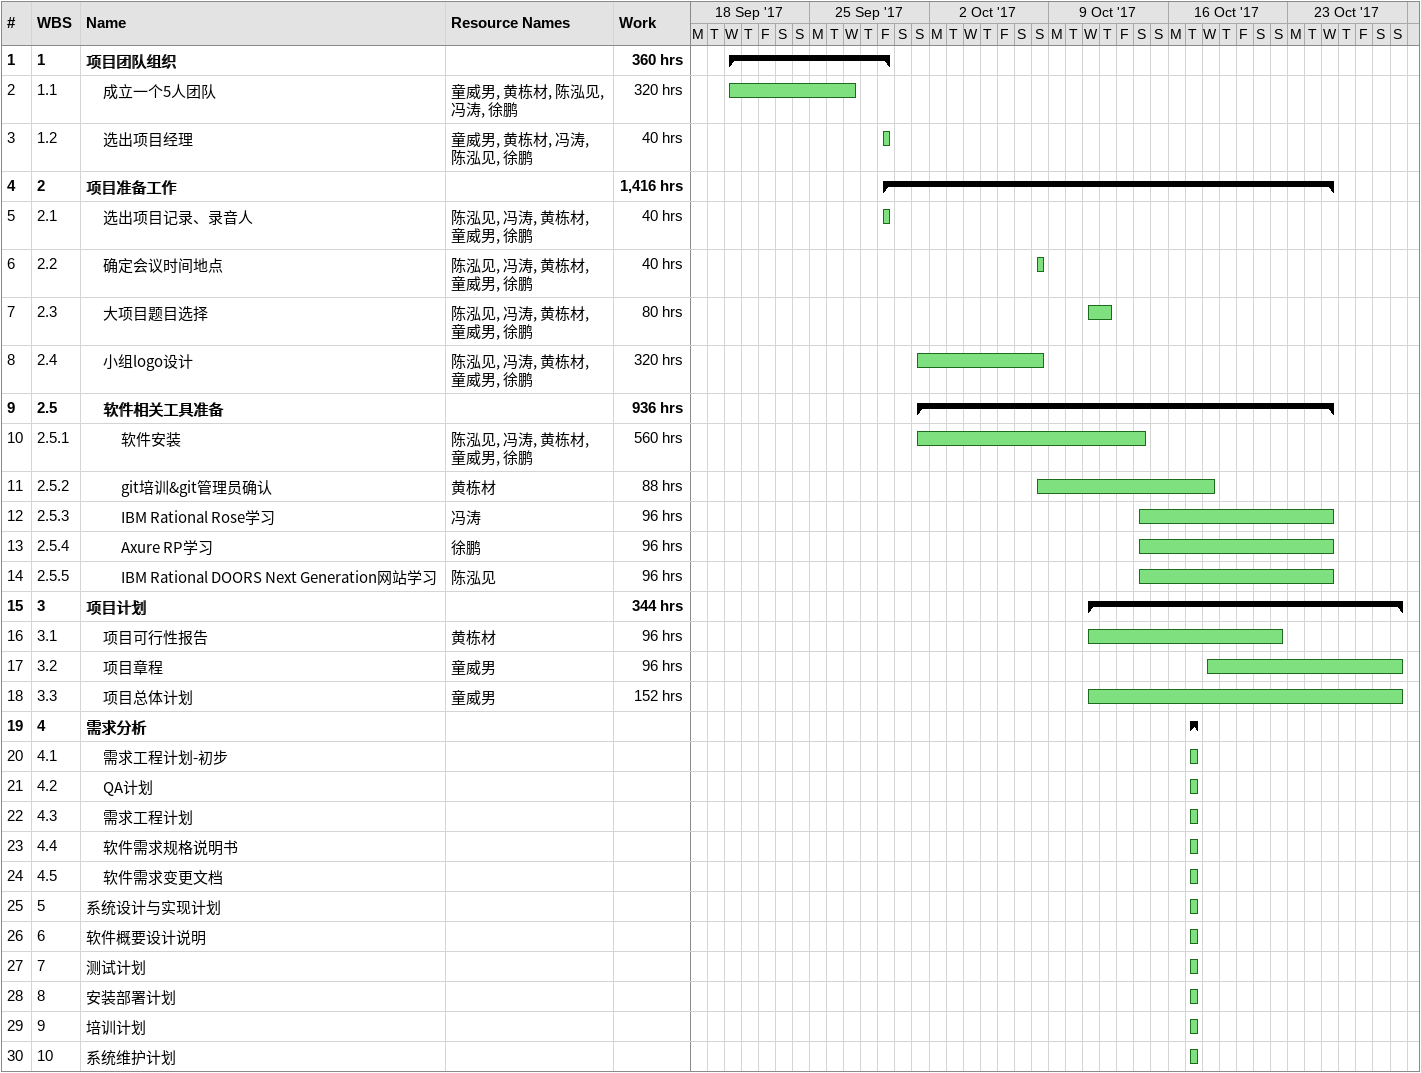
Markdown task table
| ID | WBS | Task | Start | Finish | Resources | Work (h) |
|---|---|---|---|---|---|---|
| 1 | 1 | **项目团队组织** | 2017-09-20 | 2017-09-29 |  | 360 |
| 2 | 1.1 | 成立一个5人团队 | 2017-09-20 | 2017-09-27 | 童威男, 黄栋材, 陈泓见, 冯涛, 徐鹏 | 320 |
| 3 | 1.2 | 选出项目经理 | 2017-09-29 | 2017-09-29 | 童威男, 黄栋材, 冯涛, 陈泓见, 徐鹏 | 40 |
| 4 | 2 | **项目准备工作** | 2017-09-29 | 2017-10-25 |  | 1416 |
| 5 | 2.1 | 选出项目记录、录音人 | 2017-09-29 | 2017-09-29 | 陈泓见, 冯涛, 黄栋材, 童威男, 徐鹏 | 40 |
| 6 | 2.2 | 确定会议时间地点 | 2017-10-08 | 2017-10-08 | 陈泓见, 冯涛, 黄栋材, 童威男, 徐鹏 | 40 |
| 7 | 2.3 | 大项目题目选择 | 2017-10-11 | 2017-10-12 | 陈泓见, 冯涛, 黄栋材, 童威男, 徐鹏 | 80 |
| 8 | 2.4 | 小组logo设计 | 2017-10-01 | 2017-10-08 | 陈泓见, 冯涛, 黄栋材, 童威男, 徐鹏 | 320 |
| 9 | 2.5 | **软件相关工具准备** | 2017-10-01 | 2017-10-25 |  | 936 |
| 10 | 2.5.1 | 软件安装 | 2017-10-01 | 2017-10-14 | 陈泓见, 冯涛, 黄栋材, 童威男, 徐鹏 | 560 |
| 11 | 2.5.2 | git培训&git管理员确认 | 2017-10-08 | 2017-10-18 | 黄栋材 | 88 |
| 12 | 2.5.3 | IBM Rational Rose学习 | 2017-10-14 | 2017-10-25 | 冯涛 | 96 |
| 13 | 2.5.4 | Axure RP学习 | 2017-10-14 | 2017-10-25 | 徐鹏 | 96 |
| 14 | 2.5.5 | IBM Rational DOORS Next Generation网站学习 | 2017-10-14 | 2017-10-25 | 陈泓见 | 96 |
| 15 | 3 | **项目计划** | 2017-10-11 | 2017-10-29 |  | 344 |
| 16 | 3.1 | 项目可行性报告 | 2017-10-11 | 2017-10-22 | 黄栋材 | 96 |
| 17 | 3.2 | 项目章程 | 2017-10-18 | 2017-10-29 | 童威男 | 96 |
| 18 | 3.3 | 项目总体计划 | 2017-10-11 | 2017-10-29 | 童威男 | 152 |
| 19 | 4 | **需求分析** | 2017-10-17 | 2017-10-17 |  |  |
| 20 | 4.1 | 需求工程计划-初步 | 2017-10-17 | 2017-10-17 |  |  |
| 21 | 4.2 | QA计划 | 2017-10-17 | 2017-10-17 |  |  |
| 22 | 4.3 | 需求工程计划 | 2017-10-17 | 2017-10-17 |  |  |
| 23 | 4.4 | 软件需求规格说明书 | 2017-10-17 | 2017-10-17 |  |  |
| 24 | 4.5 | 软件需求变更文档 | 2017-10-17 | 2017-10-17 |  |  |
| 25 | 5 | 系统设计与实现计划 | 2017-10-17 | 2017-10-17 |  |  |
| 26 | 6 | 软件概要设计说明 | 2017-10-17 | 2017-10-17 |  |  |
| 27 | 7 | 测试计划 | 2017-10-17 | 2017-10-17 |  |  |
| 28 | 8 | 安装部署计划 | 2017-10-17 | 2017-10-17 |  |  |
| 29 | 9 | 培训计划 | 2017-10-17 | 2017-10-17 |  |  |
| 30 | 10 | 系统维护计划 | 2017-10-17 | 2017-10-17 |  |  |
